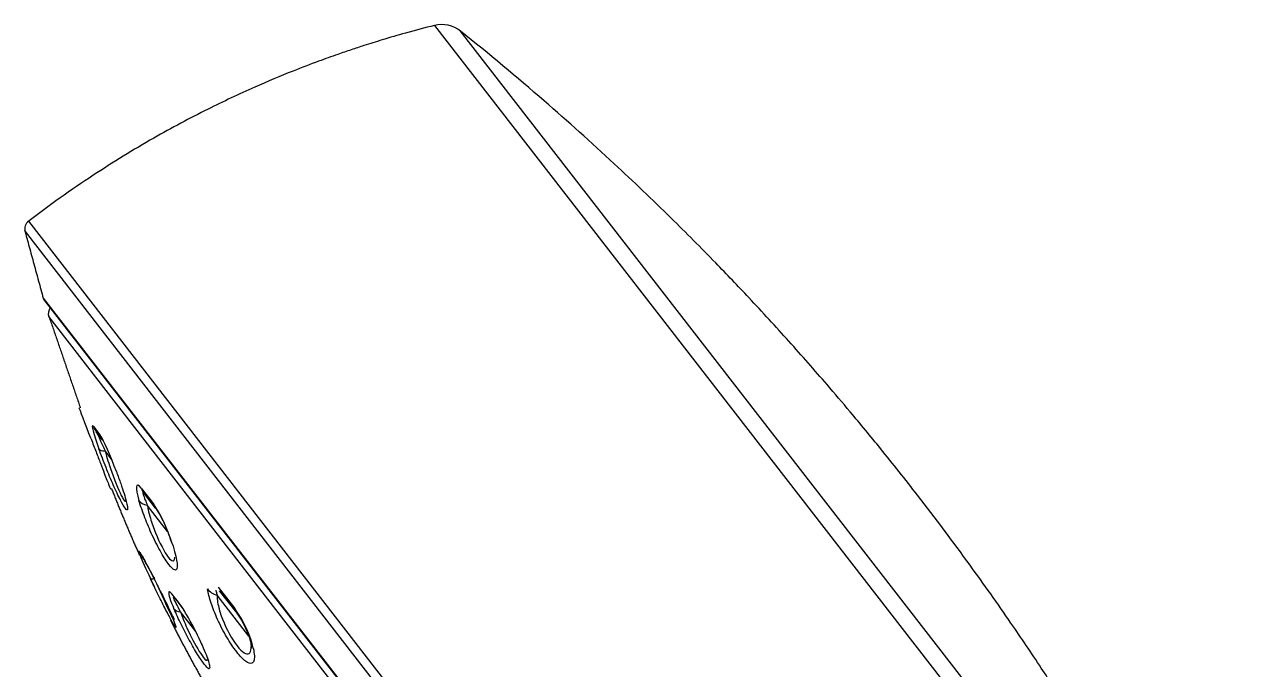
# Model space of a CAD drawing. Extents: x 0 to 1128, y 0 to 827.
# Drawn here: x 703.9 to 765.2, y 541.1 to 573.3 of the extents above; entities that cross this region are included whole.
import ezdxf

# ---------------------------------------------------------------- set-up
doc = ezdxf.new("R2010")
doc.units = 0
doc.header["$LTSCALE"] = 10
doc.header["$MEASUREMENT"] = 0
doc.layers.add('1', color=7, linetype='CONTINUOUS')

msp = doc.modelspace()

# ---------------------------------------------------------------- linework, layer by layer
at = {"layer": '1', "color": 7, "linetype": 'Continuous', "lineweight": -3}
for p, q in [((724.315, 573.252), (765.021, 520.774)), ((765.188, 521.951), (725.616, 572.968)), ((748.381, 506.346), (704.061, 563.483)), ((703.88, 562.963), (747.85, 506.277)), ((704.787, 559.642), (725.944, 532.366)), ((704.838, 559.543), (747.018, 505.165)), ((746.277, 505.586), (705.062, 558.72)), ((706.573, 554.166), (706.581, 554.156)), ((707.294, 553.236), (707.612, 552.827)), ((707.751, 552.567), (707.437, 552.972)), ((708.202, 551.604), (707.882, 552.016)), ((709.683, 550.156), (710.287, 549.378)), ((710.398, 549.155), (709.801, 549.925)), ((710.996, 548.002), (709.982, 549.309)), ((709.618, 546.935), (709.614, 546.941)), ((709.698, 546.797), (709.709, 546.783)), ((711.404, 544.634), (711.391, 544.649)), ((715.049, 542.777), (713.472, 544.81)), ((713.513, 545.218), (714.344, 544.147)), ((714.413, 543.979), (713.59, 545.039)), ((711.458, 544.527), (711.472, 544.51)), ((711.483, 544.495), (711.471, 544.511)), ((711.483, 544.495), (711.748, 544.154)), ((712.399, 543.009), (711.637, 543.992))]:
    msp.add_line(p, q, dxfattribs=at)
for centre, radius, start, end in [((724.679, 571.797), 1.5, 51.31565, 104.04092), ((704.365, 563.086), 0.5, 127.46043, 194.22198), ((705.075, 559.726), 0.3, 196.31589, 217.79949), ((705.54, 558.865), 0.5, 144.06283, 196.89954)]:
    msp.add_arc(centre, radius, start, end, dxfattribs=at)
for centre, major_axis, ratio, start_param, end_param in [((708.227, 553.585), (-0.79, -0.613), 0.95956, 5.969297, 6.283185), ((708.541, 553.18), (0.79, 0.613), 0.941765, 2.827704, 3.141593), ((708.495, 552.476), (-0.941, -0.34), 0.329999, 0.070847, 0.748876), ((710.591, 550.538), (-0.79, -0.613), 0.825606, 5.969297, 6.283185), ((710.473, 549.927), (-0.958, -0.287), 0.591366, 0.189181, 0.86721), ((711.188, 549.768), (0.79, 0.613), 0.791757, 2.827704, 3.141593), ((712.122, 547.801), (-0.953, -0.304), 0.532582, 6.233886, 6.511252), ((710.341, 547.273), (0.632, 0.49), 0.98313, 2.907178, 3.141593), ((710.345, 547.268), (-0.632, -0.49), 0.982815, 6.04877, 6.283185), ((710.857, 545.998), (-0.724, -0.341), 0.197622, 0.016742, 0.713605), ((712.103, 545.001), (0.632, 0.49), 0.850668, 2.907178, 3.141593), ((712.115, 544.986), (-0.632, -0.49), 0.849766, 6.04877, 6.283185), ((713.852, 545.57), (-0.987, -0.159), 0.794845, 0.373885, 1.051914), ((712.025, 544.492), (-0.735, -0.316), 0.529919, 0.109514, 0.806377), ((715.203, 544.592), (0.79, 0.613), 0.564247, 2.827704, 3.141593), ((713.426, 542.686), (-0.733, -0.32), 0.498558, 6.187562, 6.436277), ((716.122, 542.644), (-0.98, -0.201), 0.752136, 0.016121, 0.389894)]:
    msp.add_ellipse(centre, major_axis=major_axis, ratio=ratio, start_param=start_param, end_param=end_param, dxfattribs=at)
for points, knots in [([(724.315, 573.252), (723.831, 573.131), (722.957, 572.9), (721.784, 572.559), (720.881, 572.277), (720.145, 572.035), (719.391, 571.777), (718.424, 571.429), (717.035, 570.896), (715.185, 570.119), (712.855, 569.023), (710.153, 567.579), (707.13, 565.724), (705.077, 564.263), (704.013, 563.446)], [0, 0, 0, 0, 0.065803, 0.119602, 0.161317, 0.190896, 0.221863, 0.266738, 0.326647, 0.418415, 0.531851, 0.666834, 0.823065, 1, 1, 1, 1]), ([(748.425, 549.804), (747.818, 550.587), (746.709, 551.984), (745.195, 553.819), (743.986, 555.241), (742.964, 556.414), (742, 557.497), (741.014, 558.583), (739.8, 559.891), (738.179, 561.589), (735.95, 563.83), (733.113, 566.541), (729.626, 569.671), (727.033, 571.833), (725.616, 572.968)], [0, 0, 0, 0, 0.091203, 0.164228, 0.219022, 0.26303, 0.307492, 0.352519, 0.398108, 0.471724, 0.568695, 0.689131, 0.832952, 1, 1, 1, 1]), ([(707.178, 552.614), (707.26, 552.399), (707.42, 551.982), (707.646, 551.392), (707.877, 550.792), (708.092, 550.238), (708.142, 550.109), (708.142, 550.108), (708.142, 550.108)], [0, 0, 0, 0, 0.174866, 0.338216, 0.500147, 0.754549, 0.999211, 1, 1, 1, 1]), ([(707.437, 552.972), (707.444, 552.959), (707.461, 552.927), (707.565, 552.699), (707.719, 552.366), (707.836, 552.115), (707.882, 552.016)], [0, 0, 0, 0, 0.208279, 0.500324, 0.801781, 1, 1, 1, 1]), ([(708.441, 550.986), (708.516, 550.78), (708.66, 550.383), (708.828, 549.869), (708.963, 549.392), (709.033, 549.025), (708.913, 549.083), (708.658, 549.506), (708.294, 550.285), (707.906, 551.199), (707.681, 551.804), (707.565, 552.115)], [0, 0, 0, 0, 0.087456, 0.169153, 0.25014, 0.377375, 0.499739, 0.622279, 0.749894, 0.871256, 1, 1, 1, 1]), ([(707.882, 552.016), (707.905, 551.93), (707.965, 551.694), (708.12, 551.193), (708.437, 550.297), (708.73, 549.674), (708.873, 549.489), (708.899, 549.495), (708.905, 549.554)], [0, 0, 0, 0, 0.074703, 0.205338, 0.409876, 0.805792, 0.805995, 1, 1, 1, 1]), ([(711.23, 547.39), (711.285, 547.21), (711.391, 546.863), (711.469, 546.464), (711.48, 546.147), (711.385, 545.993), (711.078, 546.291), (710.671, 546.912), (710.233, 547.785), (709.83, 548.719), (709.654, 549.26), (709.564, 549.539)], [0, 0, 0, 0, 0.087456, 0.169153, 0.25014, 0.377375, 0.499739, 0.622279, 0.749894, 0.871256, 1, 1, 1, 1]), ([(709.801, 549.925), (709.785, 549.941), (709.745, 549.982), (709.765, 549.863), (709.853, 549.614), (709.946, 549.396), (709.982, 549.309)], [0, 0, 0, 0, 0.208279, 0.500324, 0.801781, 1, 1, 1, 1]), ([(765.188, 521.951), (764.619, 523.214), (763.518, 525.558), (761.891, 528.786), (760.441, 531.497), (759.195, 533.717), (758.104, 535.587), (757.023, 537.381), (755.864, 539.238), (754.535, 541.292), (752.94, 543.659), (750.898, 546.548), (749.317, 548.654), (748.425, 549.804)], [0, 0, 0, 0, 0.127492, 0.238457, 0.332806, 0.410489, 0.472843, 0.532186, 0.603305, 0.674314, 0.75745, 0.866048, 1, 1, 1, 1]), ([(709.982, 549.309), (709.995, 549.236), (710.029, 549.033), (710.152, 548.575), (710.456, 547.694), (710.846, 546.946), (711.213, 546.473), (711.341, 546.479), (711.36, 546.7), (711.361, 546.712)], [0, 0, 0, 0, 0.061082, 0.167897, 0.335139, 0.658862, 0.659028, 0.983191, 1, 1, 1, 1]), ([(710.363, 549.206), (710.439, 549.102), (710.587, 548.875), (710.812, 548.436), (711.01, 547.97), (711.115, 547.673), (711.162, 547.524)], [0, 0, 0, 0, 0.247766, 0.491358, 0.742839, 1, 1, 1, 1]), ([(709.614, 546.941), (709.584, 546.979), (709.556, 547.016), (709.551, 546.983), (709.574, 546.914), (709.716, 546.561), (709.912, 546.125), (710.134, 545.654)], [0, 0, 0, 0, 0.25, 0.25, 0.5, 0.5, 1, 1, 1, 1]), ([(710.627, 545.018), (710.403, 545.493), (710.153, 545.998), (709.87, 546.533), (709.792, 546.673), (709.68, 546.856), (709.648, 546.897), (709.618, 546.935)], [0, 0, 0, 0, 0.5, 0.5, 0.75, 0.75, 1, 1, 1, 1]), ([(710.354, 545.646), (710.162, 545.984), (709.973, 546.319), (709.782, 546.65), (709.732, 546.733), (709.681, 546.819), (709.68, 546.82), (709.709, 546.783)], [0, 0, 0, 0, 0.5, 0.5, 0.75, 0.75, 1, 1, 1, 1]), ([(710.627, 545.018), (710.714, 544.834), (710.882, 544.477), (711.096, 544.006), (711.288, 543.563), (711.43, 543.206), (711.4, 543.187), (711.228, 543.468), (710.909, 544.072), (710.528, 544.829), (710.267, 545.377), (710.134, 545.654)], [0, 0, 0, 0, 0.087607, 0.169371, 0.250856, 0.377447, 0.501128, 0.621802, 0.747777, 0.872041, 1, 1, 1, 1]), ([(710.488, 545.32), (710.5, 545.289), (710.639, 544.958), (710.986, 544.183), (711.241, 543.693), (711.307, 543.608), (711.314, 543.605), (711.315, 543.615)], [0, 0, 0, 0, 0.035196, 0.379493, 0.871321, 0.872646, 1, 1, 1, 1]), ([(710.622, 545.045), (710.725, 544.836), (710.909, 544.462), (711.139, 543.99), (711.283, 543.686), (711.315, 543.621), (711.317, 543.617)], [0, 0, 0, 0, 0.26605, 0.52204, 0.769922, 1, 1, 1, 1]), ([(711.391, 544.649), (711.307, 544.758), (711.222, 544.869), (711.098, 544.989), (711.059, 544.999), (711.032, 544.864), (711.135, 544.549), (711.312, 544.135)], [0, 0, 0, 0, 0.25, 0.25, 0.5, 0.5, 1, 1, 1, 1]), ([(711.637, 543.992), (711.471, 544.297), (711.342, 544.555), (711.278, 544.721), (711.277, 544.742), (711.331, 544.692), (711.387, 544.619), (711.471, 544.511)], [0, 0, 0, 0, 0.5, 0.5, 0.75, 0.75, 1, 1, 1, 1]), ([(712.725, 542.314), (712.541, 542.737), (712.282, 543.253), (711.908, 543.905), (711.788, 544.1), (711.577, 544.411), (711.489, 544.523), (711.404, 544.634)], [0, 0, 0, 0, 0.5, 0.5, 0.75, 0.75, 1, 1, 1, 1]), ([(715.273, 542.178), (715.297, 542.038), (715.343, 541.767), (715.311, 541.511), (715.182, 541.374), (714.918, 541.438), (714.451, 541.943), (713.934, 542.704), (713.48, 543.599), (713.122, 544.475), (713.028, 544.911), (712.979, 545.136)], [0, 0, 0, 0, 0.087456, 0.169153, 0.25014, 0.377375, 0.499739, 0.622279, 0.749894, 0.871256, 1, 1, 1, 1]), ([(713.402, 545.068), (713.405, 545.048), (713.419, 544.976), (713.451, 544.877), (713.472, 544.81)], [0, 0, 0, 0, 0.321609, 1, 1, 1, 1]), ([(713.472, 544.81), (713.471, 544.754), (713.469, 544.599), (713.532, 544.216), (713.772, 543.42), (714.209, 542.611), (714.714, 541.96), (715.067, 541.751), (715.164, 542.056), (715.173, 542.224), (715.173, 542.256)], [0, 0, 0, 0, 0.051469, 0.141473, 0.282394, 0.555169, 0.555309, 0.828454, 0.969059, 1, 1, 1, 1]), ([(712.725, 542.314), (712.793, 542.153), (712.925, 541.843), (713.048, 541.489), (713.111, 541.213), (713.079, 541.081), (712.848, 541.32), (712.501, 541.826), (712.08, 542.563), (711.65, 543.383), (711.426, 543.882), (711.312, 544.135)], [0, 0, 0, 0, 0.087607, 0.169371, 0.250856, 0.377447, 0.501128, 0.621802, 0.747777, 0.872041, 1, 1, 1, 1]), ([(711.483, 544.495), (711.57, 544.383), (711.675, 544.248), (711.802, 544.074), (711.817, 544.053), (711.832, 544.031)], [0, 0, 0, 0, 0.881349, 0.881349, 1, 1, 1, 1]), ([(714.388, 544.016), (714.483, 543.889), (714.656, 543.629), (714.885, 543.19), (715.054, 542.774), (715.123, 542.536), (715.146, 542.425)], [0, 0, 0, 0, 0.252771, 0.498396, 0.748261, 1, 1, 1, 1]), ([(711.637, 543.992), (711.681, 543.869), (711.82, 543.483), (712.228, 542.581), (712.623, 541.911), (712.904, 541.549), (712.98, 541.523), (712.99, 541.624)], [0, 0, 0, 0, 0.112844, 0.354672, 0.700123, 0.701053, 1, 1, 1, 1]), ([(715.173, 542.251), (715.173, 542.221), (715.171, 542.192), (715.169, 542.164), (715.169, 542.164)], [0, 0, 0, 0, 0.993424, 1, 1, 1, 1])]:
    msp.add_open_spline(points, degree=3, knots=knots, dxfattribs=at)
for points, degree in [([(703.857, 563.057), (704.787, 559.642)], 1), ([(705.101, 558.652), (706.636, 554.175)], 1), ([(707.178, 552.614), (706.894, 553.359), (706.596, 554.136), (706.581, 554.156)], 3), ([(707.294, 553.236), (707.146, 553.427), (707.308, 552.826), (707.565, 552.115)], 3), ([(708.441, 550.986), (708.174, 551.708), (707.79, 552.597), (707.612, 552.827)], 3), ([(707.709, 552.627), (707.754, 552.564), (707.802, 552.486), (707.854, 552.39)], 3), ([(709.683, 550.156), (709.386, 550.539), (709.379, 550.157), (709.564, 549.539)], 3), ([(708.196, 550.133), (708.854, 548.457), (709.589, 546.819)], 2), ([(711.23, 547.39), (711.025, 548.033), (710.61, 548.961), (710.287, 549.378)], 3), ([(709.713, 546.778), (709.728, 546.758), (709.75, 546.729), (709.778, 546.693)], 3), ([(710.125, 545.65), (710.29, 545.296), (710.46, 544.944)], 2), ([(715.273, 542.178), (715.167, 542.693), (714.781, 543.584), (714.344, 544.147)], 3), ([(711.132, 543.582), (711.938, 541.99), (712.819, 540.434)], 2), ([(715.146, 542.425), (715.171, 542.201)], 1)]:
    msp.add_open_spline(points, degree=degree, dxfattribs=at)

doc.saveas('drawing.dxf')
